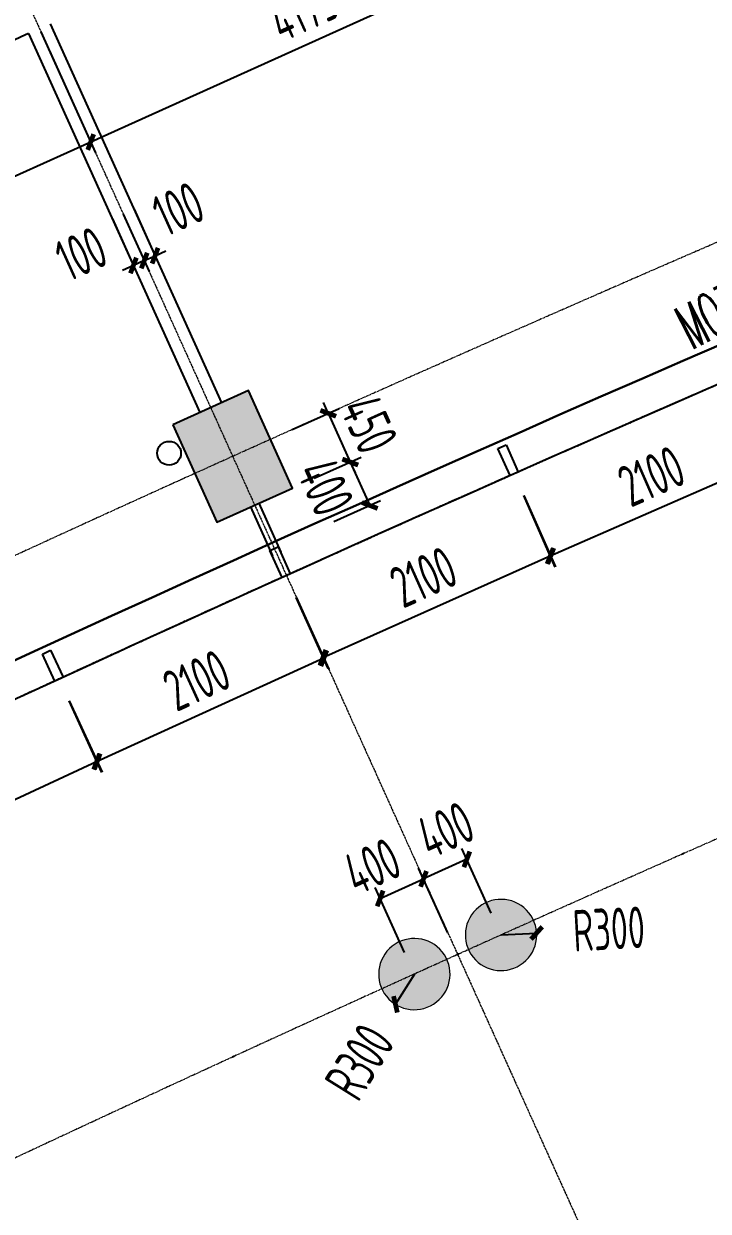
# Model space of a CAD drawing. Header units: millimetres. Extents: x 0 to 12095980, y -6694179 to 0.
# Drawn here: x 11656185 to 11661943, y -6432930 to -6422935 of the extents above; entities that cross this region are included whole.
import ezdxf

# ---------------------------------------------------------------- set-up
doc = ezdxf.new("R2010")
doc.units = ezdxf.units.MM
doc.header["$LTSCALE"] = 10
doc.linetypes.add('A1-RG-AXIS$0$CENTER', pattern=[50.8, 31.75, -6.35, 6.35, -6.35])
doc.linetypes.add('A1-RI-F2$0$HIDDEN2', pattern=[0.1875, 0.125, -0.0625])
for name, color, linetype in [('A1-RD-2F$0$A-DIMS-1：100', 1, 'Continuous'), ('A1-RD-2F$0$A-GLAZ', 140, 'Continuous'), ('A1-RD-2F$0$A-louban', 5, 'Continuous'), ('A1-RG-AXIS$0$A-COLU-HATH', 8, 'Continuous'), ('A1-RG-AXIS$0$A-COLUMN', 7, 'Continuous'), ('A1-RG-AXIS$0$A-DETL-PEN0', 247, 'Continuous'), ('A1-RG-AXIS$0$A2-RG-AXIS-150$0$A-DIMS-100', 1, 'Continuous'), ('A1-RI-F2$0$0P-RW-GR-V', 210, 'Continuous'), ('A1-RI-F2$0$A-DIMS-1：100', 1, 'Continuous'), ('A1-RI-F2$0$A-FUZHUXIAN', 55, 'A1-RI-F2$0$HIDDEN2'), ('A1-RI-F2$0$A-TEXT1', 4, 'Continuous'), ('A1-RI-F2$0$A-WALL', 7, 'Continuous'), ('A1-RI-F2$0$N-SYMB-DOOR', 13, 'Continuous'), ('A1-RI-F2$0$N-SYMB-DOOR1', 13, 'Continuous'), ('A1-RI-F2$0$N-SYMB-DOOR2', 13, 'Continuous')]:
    doc.layers.add(name, color=color, linetype=linetype)
doc.layers.add('A1-RG-AXIS$0$A-GRID', color=1, linetype='A1-RG-AXIS$0$CENTER', lineweight=9)
doc.styles.add('A1-RD-2F$0$XD2008', font='xd-hzs.shx', dxfattribs={"width": 0.7, "bigfont": 'xd-hztxt.shx'})
doc.styles.add('A1-RG-AXIS$0$A2-RG-AXIS-150$0$XD2008', font='romans.shx', dxfattribs={"width": 0.7})
doc.styles.add('A1-RI-F2$0$ECADI', font='gbeitc.shx', dxfattribs={"width": 0.7, "bigfont": 'gbcbig.shx'})
doc.styles.add('A1-RI-F2$0$ECADI-SYM', font='simplex.shx', dxfattribs={"width": 0.7, "bigfont": 'hztxt.shx'})
doc.styles.add('A1-RI-F2$0$XD2008', font='xd-hzs.shx', dxfattribs={"width": 0.7, "bigfont": 'xd-hztxt.shx'})
doc.dimstyles.new('A1-RD-2F$0$XD100$0', dxfattribs={"dimscale": 100, "dimtxt": 3.5, "dimasz": 2, "dimexe": 1, "dimexo": 2, "dimgap": 1, "dimtad": 1, "dimdec": 0, "dimdsep": 46, "dimtxsty": 'A1-RD-2F$0$XD2008', "dimblk": 'A1-RD-2F$0$_ArchTick', "dimblk1": 'A1-RD-2F$0$_ArchTick', "dimblk2": 'A1-RD-2F$0$_ArchTick', "dimsah": 1, "dimcen": 2.5, "dimclrd": 1, "dimclre": 1, "dimclrt": 4, "dimaunit": 1, "dimadec": 0, "dimazin": 0, "dimtfac": 1, "dimtdec": 0, "dimtix": 1, "dimtmove": 2, "dimatfit": 3, "dimfxl": 1, "dimtolj": 1, "dimtzin": 0, "dimarcsym": 0})
doc.dimstyles.new('A1-RG-AXIS$0$A2-RG-AXIS-150$0$XD100', dxfattribs={"dimscale": 100, "dimtxt": 5.5, "dimasz": 1.5, "dimexe": 1, "dimexo": 2, "dimgap": 0.5, "dimtad": 1, "dimdec": 0, "dimdsep": 46, "dimtxsty": 'A1-RG-AXIS$0$A2-RG-AXIS-150$0$XD2008', "dimblk": 'A1-RG-AXIS$0$A2-RG-AXIS-150$0$_ArchTick', "dimcen": 2.5, "dimclrt": 4, "dimaunit": 1, "dimadec": 3, "dimazin": 0, "dimtfac": 1, "dimtdec": 0, "dimtix": 1, "dimtmove": 0, "dimatfit": 3, "dimfxl": 1, "dimtolj": 1, "dimtzin": 0, "dimarcsym": 0})
doc.dimstyles.new('A1-RI-F2$0$XD100', dxfattribs={"dimscale": 100, "dimtxt": 3.5, "dimasz": 1, "dimexe": 1, "dimexo": 2, "dimgap": 1, "dimtad": 1, "dimdec": 0, "dimdsep": 46, "dimtxsty": 'A1-RI-F2$0$XD2008', "dimblk": 'A1-RI-F2$0$_ArchTick', "dimcen": 2.5, "dimclrd": 1, "dimclre": 1, "dimclrt": 4, "dimaunit": 1, "dimadec": 0, "dimazin": 0, "dimtfac": 1, "dimtdec": 0, "dimtix": 1, "dimtmove": 2, "dimatfit": 3, "dimfxl": 1, "dimtolj": 1, "dimtzin": 0, "dimarcsym": 0})
doc.dimstyles.new('A1-RI-F2$0$XD100$0', dxfattribs={"dimscale": 100, "dimtxt": 3.5, "dimasz": 2, "dimexe": 1, "dimexo": 2, "dimgap": 1, "dimtad": 1, "dimdec": 0, "dimdsep": 46, "dimtxsty": 'A1-RI-F2$0$XD2008', "dimblk1": 'A1-RI-F2$0$_ArchTick', "dimblk2": 'A1-RI-F2$0$_ArchTick', "dimsah": 1, "dimcen": 2.5, "dimclrd": 1, "dimclre": 1, "dimclrt": 4, "dimaunit": 1, "dimadec": 0, "dimazin": 0, "dimtfac": 1, "dimtdec": 0, "dimtix": 1, "dimtmove": 2, "dimatfit": 3, "dimfxl": 1, "dimtolj": 1, "dimtzin": 0, "dimarcsym": 0})

# ---------------------------------------------------------------- blocks, each defined once
blk = doc.blocks.new('A1-RI-F2$0$_ArchTick')
at = {"color": 0, "linetype": 'ByBlock', "const_width": 0.4}
blk.add_lwpolyline([(-0.5, -0.5), (0.5, 0.5)], dxfattribs=at)
blk = doc.blocks.new('*D190')
at = {"layer": 'A1-RI-F2$0$A-DIMS-1：100', "color": 1, "linetype": 'ByBlock', "lineweight": -2, "transparency": 16777216}
for p, q in [((11656399.9, -6423158.6), (11656789.5, -6424021.8)), ((11656748.4, -6423930.6), (11654606.5, -6424897.4)), ((11654261.8, -6424133.8), (11654647.6, -6424988.6))]:
    blk.add_line(p, q, dxfattribs=at)
at = {"layer": 'A1-RI-F2$0$A-DIMS-1：100', "color": 1, "linetype": 'ByBlock', "lineweight": -2, "transparency": 16777216, "xscale": 100, "yscale": 100, "zscale": 100}
for p, rotation in [((11656748.4, -6423930.6), 24.29328652529245), ((11654606.5, -6424897.4), 204.2932865252925)]:
    blk.add_blockref('A1-RI-F2$0$_ArchTick', p, dxfattribs=dict(at, rotation=rotation))
at = {"layer": 'A1-RI-F2$0$A-DIMS-1：100', "color": 4, "linetype": 'ByBlock', "transparency": 16777216, "insert": (11655564.3, -6424163.4), "char_height": 350, "attachment_point": 5, "rotation": 24.29329, "style": 'A1-RI-F2$0$XD2008'}
blk.add_mtext('\\A1;2350', dxfattribs=at)
blk = doc.blocks.new('*D90')
at = {"layer": 'A1-RI-F2$0$A-DIMS-1：100', "color": 1, "linetype": 'ByBlock', "lineweight": -2, "transparency": 16777216}
blk.add_line((11660199.8, -6430604.8), (11660499.4, -6430588.1), dxfattribs=at)
at = {"layer": 'A1-RI-F2$0$A-DIMS-1：100', "color": 1, "linetype": 'ByBlock', "lineweight": -2, "transparency": 16777216, "xscale": 100, "yscale": 100, "zscale": 100, "rotation": 3.206619954943217}
blk.add_blockref('A1-RI-F2$0$_ArchTick', (11660499.4, -6430588.1), dxfattribs=at)
at = {"layer": 'A1-RI-F2$0$A-DIMS-1：100', "color": 4, "linetype": 'ByBlock', "transparency": 16777216, "insert": (11661106.7, -6430554), "char_height": 350, "attachment_point": 5, "rotation": 3.20662, "style": 'A1-RI-F2$0$XD2008'}
blk.add_mtext('\\A1;R300', dxfattribs=at)
blk = doc.blocks.new('*D91')
at = {"layer": 'A1-RI-F2$0$A-DIMS-1：100', "color": 1, "linetype": 'ByBlock', "lineweight": -2, "transparency": 16777216}
blk.add_line((11659470.7, -6430934), (11659311.8, -6431188.4), dxfattribs=at)
at = {"layer": 'A1-RI-F2$0$A-DIMS-1：100', "color": 1, "linetype": 'ByBlock', "lineweight": -2, "transparency": 16777216, "xscale": 100, "yscale": 100, "zscale": 100, "rotation": 238.0145820839596}
blk.add_blockref('A1-RI-F2$0$_ArchTick', (11659311.8, -6431188.4), dxfattribs=at)
at = {"layer": 'A1-RI-F2$0$A-DIMS-1：100', "color": 4, "linetype": 'ByBlock', "transparency": 16777216, "insert": (11659009.6, -6431672.3), "char_height": 350, "attachment_point": 5, "rotation": 58.01458, "style": 'A1-RI-F2$0$XD2008'}
blk.add_mtext('\\A1;R300', dxfattribs=at)
blk = doc.blocks.new('*D92')
at = {"layer": 'A1-RI-F2$0$A-DIMS-1：100', "color": 1, "linetype": 'ByBlock', "lineweight": -2, "transparency": 16777216}
for p, q in [((11660117.6, -6430422.5), (11659871.3, -6429876.9)), ((11659912.4, -6429968), (11659547.8, -6430132.6)), ((11659753, -6430587.1), (11659506.7, -6430041.5))]:
    blk.add_line(p, q, dxfattribs=at)
at = {"layer": 'A1-RI-F2$0$A-DIMS-1：100', "color": 1, "linetype": 'ByBlock', "lineweight": -2, "transparency": 16777216, "xscale": 100, "yscale": 100, "zscale": 100}
for p, rotation in [((11659912.4, -6429968), 24.29328656348574), ((11659547.8, -6430132.6), 204.2932865634858)]:
    blk.add_blockref('A1-RI-F2$0$_ArchTick', p, dxfattribs=dict(at, rotation=rotation))
at = {"layer": 'A1-RI-F2$0$A-DIMS-1：100', "color": 4, "linetype": 'ByBlock', "transparency": 16777216, "insert": (11659732.9, -6429720.6), "char_height": 350, "attachment_point": 5, "rotation": 24.29329, "style": 'A1-RI-F2$0$XD2008'}
blk.add_mtext('\\A1;400', dxfattribs=at)
blk = doc.blocks.new('*D93')
at = {"layer": 'A1-RI-F2$0$A-DIMS-1：100', "color": 1, "linetype": 'ByBlock', "lineweight": -2, "transparency": 16777216}
for p, q in [((11659753, -6430587.1), (11659506.7, -6430041.5)), ((11659388.4, -6430751.7), (11659142.1, -6430206)), ((11659183.2, -6430297.2), (11659547.8, -6430132.6))]:
    blk.add_line(p, q, dxfattribs=at)
at = {"layer": 'A1-RI-F2$0$A-DIMS-1：100', "color": 1, "linetype": 'ByBlock', "lineweight": -2, "transparency": 16777216, "xscale": 100, "yscale": 100, "zscale": 100}
for p, rotation in [((11659547.8, -6430132.6), 24.29328656345031), ((11659183.2, -6430297.2), 204.2932865634504)]:
    blk.add_blockref('A1-RI-F2$0$_ArchTick', p, dxfattribs=dict(at, rotation=rotation))
at = {"layer": 'A1-RI-F2$0$A-DIMS-1：100', "color": 4, "linetype": 'ByBlock', "transparency": 16777216, "insert": (11659115.2, -6430026.6), "char_height": 350, "attachment_point": 5, "rotation": 24.29329, "style": 'A1-RI-F2$0$XD2008'}
blk.add_mtext('\\A1;400', dxfattribs=at)
blk = doc.blocks.new('A1-RD-2F$0$_ArchTick')
at = {"color": 0, "linetype": 'ByBlock', "const_width": 0.4}
blk.add_lwpolyline([(-0.5, -0.5), (0.5, 0.5)], dxfattribs=at)
blk = doc.blocks.new('*D665')
at = {"layer": 'A1-RD-2F$0$A-DIMS-1：100', "color": 1, "linetype": 'ByBlock', "lineweight": -2, "transparency": 16777216}
for p, q in [((11662313.3, -6426063.5), (11662576.8, -6426664.3)), ((11662536.6, -6426572.8), (11660613.4, -6427416.1)), ((11660390.1, -6426906.8), (11660653.5, -6427507.6))]:
    blk.add_line(p, q, dxfattribs=at)
at = {"layer": 'A1-RD-2F$0$A-DIMS-1：100', "color": 1, "linetype": 'ByBlock', "lineweight": -2, "transparency": 16777216, "xscale": 100, "yscale": 100, "zscale": 100}
for p, rotation in [((11662536.6, -6426572.8), 23.67625480903238), ((11660613.4, -6427416.1), 203.6762548090324)]:
    blk.add_blockref('A1-RD-2F$0$_ArchTick', p, dxfattribs=dict(at, rotation=rotation))
at = {"layer": 'A1-RD-2F$0$A-DIMS-1：100', "color": 4, "linetype": 'ByBlock', "transparency": 16777216, "insert": (11661464.6, -6426742.6), "char_height": 350, "attachment_point": 5, "rotation": 23.67625, "style": 'A1-RD-2F$0$XD2008'}
blk.add_mtext('\\A1;2100', dxfattribs=at)
blk = doc.blocks.new('*D666')
at = {"layer": 'A1-RD-2F$0$A-DIMS-1：100', "color": 1, "linetype": 'ByBlock', "lineweight": -2, "transparency": 16777216}
for p, q in [((11660391.4, -6426906.2), (11660659.1, -6427505.1)), ((11660618.3, -6427413.8), (11658701.2, -6428270.9)), ((11658474.2, -6427763.3), (11658742, -6428362.2))]:
    blk.add_line(p, q, dxfattribs=at)
at = {"layer": 'A1-RD-2F$0$A-DIMS-1：100', "color": 1, "linetype": 'ByBlock', "lineweight": -2, "transparency": 16777216, "xscale": 100, "yscale": 100, "zscale": 100}
for p, rotation in [((11660618.3, -6427413.8), 24.08761257587259), ((11658701.2, -6428270.9), 204.0876125758726)]:
    blk.add_blockref('A1-RD-2F$0$_ArchTick', p, dxfattribs=dict(at, rotation=rotation))
at = {"layer": 'A1-RD-2F$0$A-DIMS-1：100', "color": 4, "linetype": 'ByBlock', "transparency": 16777216, "insert": (11659547.5, -6427591.3), "char_height": 350, "attachment_point": 5, "rotation": 24.08761, "style": 'A1-RD-2F$0$XD2008'}
blk.add_mtext('\\A1;2100', dxfattribs=at)
blk = doc.blocks.new('*D667')
at = {"layer": 'A1-RD-2F$0$A-DIMS-1：100', "color": 1, "linetype": 'ByBlock', "lineweight": -2, "transparency": 16777216}
for p, q in [((11658475.5, -6427762.7), (11658750.7, -6428366.6)), ((11658709.3, -6428275.6), (11656798.4, -6429146.4)), ((11656564.6, -6428633.5), (11656839.8, -6429237.4))]:
    blk.add_line(p, q, dxfattribs=at)
at = {"layer": 'A1-RD-2F$0$A-DIMS-1：100', "color": 1, "linetype": 'ByBlock', "lineweight": -2, "transparency": 16777216, "xscale": 100, "yscale": 100, "zscale": 100}
for p, rotation in [((11658709.3, -6428275.6), 24.49896839042631), ((11656798.4, -6429146.4), 204.4989683904263)]:
    blk.add_blockref('A1-RD-2F$0$_ArchTick', p, dxfattribs=dict(at, rotation=rotation))
at = {"layer": 'A1-RD-2F$0$A-DIMS-1：100', "color": 4, "linetype": 'ByBlock', "transparency": 16777216, "insert": (11657639.8, -6428460.8), "char_height": 350, "attachment_point": 5, "rotation": 24.49897, "style": 'A1-RD-2F$0$XD2008'}
blk.add_mtext('\\A1;2100', dxfattribs=at)
blk = doc.blocks.new('*D668')
at = {"layer": 'A1-RD-2F$0$A-DIMS-1：100', "color": 1, "linetype": 'ByBlock', "lineweight": -2, "transparency": 16777216}
for p, q in [((11656565.9, -6428632.9), (11656845.5, -6429234.8)), ((11656803.3, -6429144.1), (11654898.7, -6430028.6)), ((11654661.3, -6429517.4), (11654940.8, -6430119.3))]:
    blk.add_line(p, q, dxfattribs=at)
at = {"layer": 'A1-RD-2F$0$A-DIMS-1：100', "color": 1, "linetype": 'ByBlock', "lineweight": -2, "transparency": 16777216, "xscale": 100, "yscale": 100, "zscale": 100}
for p, rotation in [((11656803.3, -6429144.1), 24.91031791792826), ((11654898.7, -6430028.6), 204.9103179179283)]:
    blk.add_blockref('A1-RD-2F$0$_ArchTick', p, dxfattribs=dict(at, rotation=rotation))
at = {"layer": 'A1-RD-2F$0$A-DIMS-1：100', "color": 4, "linetype": 'ByBlock', "transparency": 16777216, "insert": (11655735.2, -6429337), "char_height": 350, "attachment_point": 5, "rotation": 24.91032, "style": 'A1-RD-2F$0$XD2008'}
blk.add_mtext('\\A1;2100', dxfattribs=at)
blk = doc.blocks.new('A1-RD-2F$0$chuangkuang')
at = {"linetype": 'ByBlock'}
for p, q in [((11593433.2, -6456040.2), (11593630.5, -6455886.8)), ((11593630.5, -6455886.8), (11593676.6, -6455946)), ((11593676.6, -6455946), (11593479.2, -6456099.4)), ((11593479.2, -6456099.4), (11593433.2, -6456040.2))]:
    blk.add_line(p, q, dxfattribs=at)
blk = doc.blocks.new('*D421')
at = {"layer": 'A1-RI-F2$0$A-DIMS-1：100', "color": 1, "linetype": 'ByBlock', "lineweight": -2, "transparency": 16777216}
for p, q in [((11660135.2, -6421285.2), (11660595.1, -6422304.1)), ((11660553.9, -6422212.9), (11656748.4, -6423930.6)), ((11656329.6, -6423002.9), (11656789.5, -6424021.8))]:
    blk.add_line(p, q, dxfattribs=at)
at = {"layer": 'A1-RI-F2$0$A-DIMS-1：100', "color": 1, "linetype": 'ByBlock', "lineweight": -2, "transparency": 16777216, "xscale": 100, "yscale": 100, "zscale": 100}
for p, rotation in [((11660553.9, -6422212.9), 24.29328656345336), ((11656748.4, -6423930.6), 204.2932865634533)]:
    blk.add_blockref('A1-RI-F2$0$_ArchTick', p, dxfattribs=dict(at, rotation=rotation))
at = {"layer": 'A1-RI-F2$0$A-DIMS-1：100', "color": 4, "linetype": 'ByBlock', "transparency": 16777216, "insert": (11658538, -6422821.1), "char_height": 350, "attachment_point": 5, "rotation": 24.29329, "style": 'A1-RI-F2$0$XD2008'}
blk.add_mtext('\\A1;4175', dxfattribs=at)
blk = doc.blocks.new('*D425')
at = {"layer": 'A1-RI-F2$0$A-DIMS-1：100', "color": 1, "linetype": 'ByBlock', "lineweight": -2, "transparency": 16777216}
for p, q in [((11657113.1, -6424495.5), (11657331.2, -6424978.6)), ((11657021.9, -6424536.6), (11657240, -6425019.8)), ((11657198.9, -6424928.6), (11657107.7, -6424969.8)), ((11657198.9, -6424928.6), (11657290, -6424887.5)), ((11657290, -6424887.5), (11657381.2, -6424846.3))]:
    blk.add_line(p, q, dxfattribs=at)
at = {"layer": 'A1-RI-F2$0$A-DIMS-1：100', "color": 1, "linetype": 'ByBlock', "lineweight": -2, "transparency": 16777216, "xscale": 100, "yscale": 100, "zscale": 100}
for p, rotation in [((11657290, -6424887.5), 204.293286563626), ((11657198.9, -6424928.6), 24.29328656362594)]:
    blk.add_blockref('A1-RI-F2$0$_ArchTick', p, dxfattribs=dict(at, rotation=rotation))
at = {"layer": 'A1-RI-F2$0$A-DIMS-1：100', "color": 4, "linetype": 'ByBlock', "transparency": 16777216, "insert": (11657485.2, -6424493.5), "char_height": 350, "attachment_point": 5, "rotation": 24.29329, "style": 'A1-RI-F2$0$XD2008'}
blk.add_mtext('\\A1;100', dxfattribs=at)
blk = doc.blocks.new('*D426')
at = {"layer": 'A1-RI-F2$0$A-DIMS-1：100', "color": 1, "linetype": 'ByBlock', "lineweight": -2, "transparency": 16777216}
for p, q in [((11656930.8, -6424577.8), (11657148.9, -6425060.9)), ((11657021.9, -6424536.6), (11657240, -6425019.8)), ((11657198.9, -6424928.6), (11657107.7, -6424969.8)), ((11657198.9, -6424928.6), (11657290, -6424887.5)), ((11657107.7, -6424969.8), (11657016.6, -6425010.9))]:
    blk.add_line(p, q, dxfattribs=at)
at = {"layer": 'A1-RI-F2$0$A-DIMS-1：100', "color": 1, "linetype": 'ByBlock', "lineweight": -2, "transparency": 16777216, "xscale": 100, "yscale": 100, "zscale": 100}
for p, rotation in [((11657107.7, -6424969.8), 24.29328656415272), ((11657198.9, -6424928.6), 204.2932865641527)]:
    blk.add_blockref('A1-RI-F2$0$_ArchTick', p, dxfattribs=dict(at, rotation=rotation))
at = {"layer": 'A1-RI-F2$0$A-DIMS-1：100', "color": 4, "linetype": 'ByBlock', "transparency": 16777216, "insert": (11656668.5, -6424871.5), "char_height": 350, "attachment_point": 5, "rotation": 24.29329, "style": 'A1-RI-F2$0$XD2008'}
blk.add_mtext('\\A1;100', dxfattribs=at)
blk = doc.blocks.new('*D441')
at = {"layer": 'A1-RI-F2$0$A-DIMS-1：100', "color": 1, "linetype": 'ByBlock', "lineweight": -2, "transparency": 16777216}
for p, q in [((11658746.3, -6426213.9), (11658705.2, -6426122.8)), ((11658444, -6426350.4), (11658837.5, -6426172.8)), ((11658746.3, -6426213.9), (11658931.4, -6426623.9)), ((11658629.1, -6426760.3), (11659022.5, -6426582.8)), ((11658931.4, -6426623.9), (11658972.5, -6426715))]:
    blk.add_line(p, q, dxfattribs=at)
at = {"layer": 'A1-RI-F2$0$A-DIMS-1：100', "color": 1, "linetype": 'ByBlock', "lineweight": -2, "transparency": 16777216, "xscale": 100, "yscale": 100, "zscale": 100}
for p, rotation in [((11658746.3, -6426213.9), 294.293286563015), ((11658931.4, -6426623.9), 114.293286563015)]:
    blk.add_blockref('A1-RI-F2$0$_ArchTick', p, dxfattribs=dict(at, rotation=rotation))
at = {"layer": 'A1-RI-F2$0$A-DIMS-1：100', "color": 4, "linetype": 'ByBlock', "transparency": 16777216, "insert": (11659089.5, -6426305.8), "char_height": 350, "attachment_point": 5, "rotation": 294.29329, "style": 'A1-RI-F2$0$XD2008'}
blk.add_mtext('\\A1;450', dxfattribs=at)
blk = doc.blocks.new('*D442')
at = {"layer": 'A1-RI-F2$0$A-DIMS-1：100', "color": 1, "linetype": 'ByBlock', "lineweight": -2, "transparency": 16777216}
for p, q in [((11658629.4, -6426761), (11659023.1, -6426583.8)), ((11658931.9, -6426624.8), (11659096.1, -6426989.7)), ((11658793.6, -6427125.9), (11659187.3, -6426948.7))]:
    blk.add_line(p, q, dxfattribs=at)
at = {"layer": 'A1-RI-F2$0$A-DIMS-1：100', "color": 1, "linetype": 'ByBlock', "lineweight": -2, "transparency": 16777216, "xscale": 100, "yscale": 100, "zscale": 100}
for p, rotation in [((11658931.9, -6426624.8), 114.2291365454062), ((11659096.1, -6426989.7), 294.2291365454062)]:
    blk.add_blockref('A1-RI-F2$0$_ArchTick', p, dxfattribs=dict(at, rotation=rotation))
at = {"layer": 'A1-RI-F2$0$A-DIMS-1：100', "color": 4, "linetype": 'ByBlock', "transparency": 16777216, "insert": (11658722.9, -6426834.3), "char_height": 350, "attachment_point": 5, "rotation": 294.22914, "style": 'A1-RI-F2$0$XD2008'}
blk.add_mtext('\\A1;400', dxfattribs=at)
blk = doc.blocks.new('A1-RG-AXIS$0$A2-RG-AXIS-150$0$_ArchTick')
at = {"color": 0, "linetype": 'ByBlock', "const_width": 0.4}
blk.add_lwpolyline([(-0.5, -0.5), (0.5, 0.5)], dxfattribs=at)
blk = doc.blocks.new('*D722')
at = {"layer": 'A1-RG-AXIS$0$A2-RG-AXIS-150$0$A-DIMS-100', "color": 0, "lineweight": -2, "ltscale": 3, "transparency": 16777216}
for p, q in [((11670910, -6387267.3), (11670915.9, -6387284)), ((11580897.2, -6435951), (11580908, -6435965))]:
    blk.add_line(p, q, dxfattribs=at)
blk.add_arc((11778731.9, -6694178.6), 325182.4, 109.357031, 127.456634, dxfattribs=at)
at = {"layer": 'A1-RG-AXIS$0$A2-RG-AXIS-150$0$A-DIMS-100', "color": 0, "lineweight": -2, "ltscale": 3, "transparency": 16777216, "xscale": 150, "yscale": 150, "zscale": 150}
for p, rotation in [((11670949, -6387378.3), 19.35703132825471), ((11580968.8, -6436044.4), 217.4566338573137)]:
    blk.add_blockref('A1-RG-AXIS$0$A2-RG-AXIS-150$0$_ArchTick', p, dxfattribs=dict(at, rotation=rotation))
at = {"layer": 'A1-RG-AXIS$0$A2-RG-AXIS-150$0$A-DIMS-100', "color": 4, "ltscale": 3, "transparency": 16777216, "insert": (11623903.2, -6407910.6), "char_height": 375, "attachment_point": 5, "rotation": 28.40683, "style": 'A1-RG-AXIS$0$A2-RG-AXIS-150$0$XD2008'}
blk.add_mtext('\\A1;18°5\'59"', dxfattribs=at)
blk = doc.blocks.new('A1-RG-AXIS$0$Round Column1 - 600 mm Diameter-1418243-一层平面 校行政中心 FIRST FLOOR PLAN')
at = {"layer": 'A1-RG-AXIS$0$A-COLUMN', "lineweight": 9}
for start, end in [(90, 180), (0, 90), (180, 0)]:
    blk.add_arc((0, 0), 300, start, end, dxfattribs=at)
blk = doc.blocks.new('A1-RG-AXIS$0$colu')
at = {"layer": 'A1-RG-AXIS$0$A-COLU-HATH', "linetype": 'ByBlock'}
h = blk.add_hatch(color=256, dxfattribs=at)
h.paths.add_polyline_path([(11591264.2, -6433838.8), (11591158.5, -6433556.8), (11590222.1, -6433907.7), (11590399.9, -6434382.1)])
h.paths.add_polyline_path([(11582705.6, -6437301.3), (11582516, -6436795.2), (11581579.6, -6437146.1), (11581701, -6437474.4)])
h.paths.add_polyline_path([(11590471.6, -6449023.6), (11591079.8, -6449817.4), (11591635.4, -6449391.7), (11591027.3, -6448597.9)])
h.paths.add_polyline_path([(11597647.1, -6443800.1), (11598173.7, -6444529.9), (11598741.4, -6444120.4), (11598214.8, -6443390.5)])
h.paths.add_polyline_path([(11585545.5, -6442593.7), (11586153.7, -6443387.5), (11586709.3, -6442961.8), (11586101.2, -6442168)])
h.paths.add_polyline_path([(11592849.2, -6437150.3), (11593375.8, -6437880.2), (11593943.4, -6437470.6), (11593416.8, -6436740.7)])
h.paths.add_polyline_path([(11606394.6, -6455923.8), (11606921.2, -6456653.6), (11607488.9, -6456244), (11606962.3, -6455514.2)])
h.paths.add_polyline_path([(11601625.9, -6449314.5), (11602152.5, -6450044.4), (11602720.2, -6449634.8), (11602193.6, -6448905)])
edge = h.paths.add_edge_path()
edge.add_arc((11595249.5, -6454684.4), 425, 0, 360)
edge = h.paths.add_edge_path()
edge.add_arc((11600175.9, -6461114.9), 425, 0, 360)
h.paths.add_polyline_path([(11613306.9, -6451073.5), (11613812.4, -6451818.2), (11614391.5, -6451425.1), (11613886.1, -6450680.4)])
h.paths.add_polyline_path([(11620355.7, -6446423.7), (11620839.5, -6447182.6), (11621429.7, -6446806.3), (11620945.9, -6446047.4)])
h.paths.add_polyline_path([(11615974.2, -6439551.7), (11616458.1, -6440310.5), (11617048.3, -6439934.2), (11616564.5, -6439175.3)])
h.paths.add_polyline_path([(11608730, -6444330.1), (11609235.4, -6445074.8), (11609814.6, -6444681.6), (11609309.2, -6443937)])
h.paths.add_polyline_path([(11600306.1, -6431918.8), (11600811.6, -6432663.5), (11601390.7, -6432270.4), (11600885.3, -6431525.7)])
h.paths.add_polyline_path([(11607910.2, -6426903.7), (11608394.1, -6427662.5), (11608984.3, -6427286.2), (11608500.5, -6426527.3)])
h.paths.add_polyline_path([(11630302.3, -6423284.6), (11630692.9, -6423982.7), (11631129.2, -6423738.6), (11630738.6, -6423040.4)])
h.paths.add_polyline_path([(11626248.1, -6416039.2), (11626638.7, -6416737.4), (11627075.1, -6416493.2), (11626684.4, -6415795.1)])
h.paths.add_polyline_path([(11627535, -6441978.3), (11627996.9, -6442750.7), (11628597.7, -6442391.5), (11628135.8, -6441619.1)])
h.paths.add_polyline_path([(11634839, -6437740.8), (11635278.5, -6438526.2), (11635889.4, -6438184.4), (11635449.9, -6437399)])
h.paths.add_polyline_path([(11615655.2, -6422108.9), (11616117.1, -6422881.3), (11616717.9, -6422522.1), (11616256, -6421749.7)])
h.paths.add_polyline_path([(11619863.2, -6429146.9), (11620325, -6429919.3), (11620925.8, -6429560.1), (11620464, -6428787.6)])
h.paths.add_polyline_path([(11630859.3, -6430628.5), (11631298.8, -6431413.9), (11631909.7, -6431072.1), (11631470.2, -6430286.7)])
h.paths.add_polyline_path([(11627538.8, -6424694.4), (11627978.3, -6425479.8), (11628589.1, -6425138), (11628149.7, -6424352.6)])
h.paths.add_polyline_path([(11623352.7, -6434983.2), (11623814.5, -6435755.7), (11624415.3, -6435396.5), (11623953.5, -6434624)])
h.paths.add_polyline_path([(11623534.7, -6417538.5), (11623974.1, -6418323.9), (11624585, -6417982.1), (11624145.5, -6417196.7)])
h.paths.add_polyline_path([(11635339.1, -6420464.1), (11635755.9, -6421261.8), (11636376.3, -6420937.7), (11635959.6, -6420140)])
h.paths.add_polyline_path([(11645506.5, -6407137.9), (11645842, -6407864.2), (11645388.1, -6408073.9), (11645052.6, -6407347.6)])
h.paths.add_polyline_path([(11648218.5, -6414201.1), (11648554, -6414927.4), (11649007.9, -6414717.7), (11648672.4, -6413991.5)])
h.paths.add_polyline_path([(11649797, -6429903.6), (11650190.6, -6430712.9), (11650820.1, -6430406.7), (11650426.4, -6429597.4)])
h.paths.add_polyline_path([(11632162.7, -6412872.3), (11631542.2, -6413196.4), (11632283.1, -6414614.6), (11632903.5, -6414290.4)])
h.paths.add_polyline_path([(11648552.6, -6404922.5), (11647914.6, -6405210.5), (11648572.8, -6406668.9), (11649210.9, -6406380.9)])
h.paths.add_polyline_path([(11638487.9, -6426491.2), (11638904.6, -6427288.9), (11639525, -6426964.7), (11639108.3, -6426167.1)])
h.paths.add_polyline_path([(11646232.1, -6422574.6), (11646625.7, -6423383.9), (11647255.2, -6423077.7), (11646861.6, -6422268.4)])
h.paths.add_polyline_path([(11643257.7, -6416459.6), (11643651.4, -6417268.9), (11644280.8, -6416962.8), (11643887.2, -6416153.4)])
edge = h.paths.add_edge_path()
edge.add_arc((11640554, -6410100.5), 425, 0, 360)
h.paths.add_polyline_path([(11642261.7, -6433714.8), (11642678.5, -6434512.5), (11643298.9, -6434188.4), (11642882.2, -6433390.7)])
h.paths.add_polyline_path([(11657438.5, -6426310.3), (11657808.8, -6427130.6), (11658446.8, -6426842.6), (11658076.5, -6426022.3)])
h.paths.add_polyline_path([(11654085.6, -6418882), (11654455.8, -6419702.3), (11655093.8, -6419414.3), (11654723.6, -6418594)])
h.paths.add_polyline_path([(11659423.4, -6409140.7), (11659769.9, -6409971.3), (11660416, -6409701.8), (11660069.4, -6408871.2)])
h.paths.add_polyline_path([(11651288, -6412684.1), (11651658.2, -6413504.4), (11652296.3, -6413216.4), (11651926, -6412396.1)])
h.paths.add_polyline_path([(11672567.5, -6404094.9), (11672841.4, -6404846.5), (11673311.2, -6404675.2), (11673037.2, -6403923.6)])
h.paths.add_polyline_path([(11669749.3, -6396288.4), (11670092.2, -6397229.1), (11670561.8, -6397057.7), (11670219.1, -6396117.2)])
h.paths.add_polyline_path([(11678236.4, -6409177.5), (11678567.9, -6410121), (11679228.3, -6409889), (11678896.8, -6408945.5)])
h.paths.add_polyline_path([(11675949.4, -6402667.6), (11676280.8, -6403611.1), (11676941.3, -6403379), (11676609.8, -6402435.6)])
h.paths.add_polyline_path([(11662041.8, -6415416.4), (11662388.4, -6416247), (11663034.4, -6415977.4), (11662687.8, -6415146.8)])
h.paths.add_polyline_path([(11670094.3, -6412180.7), (11670416.9, -6413020.9), (11671070.4, -6412770), (11670747.8, -6411929.8)])
h.paths.add_polyline_path([(11656265.8, -6401573.1), (11656650.9, -6402495.9), (11657296.9, -6402226.4), (11656911.8, -6401303.5)])
h.paths.add_polyline_path([(11664718.2, -6398177.2), (11665076.6, -6399110.8), (11665730.1, -6398859.9), (11665371.7, -6397926.3)])
h.paths.add_polyline_path([(11667657.1, -6405832.5), (11667979.7, -6406672.7), (11668633.2, -6406421.8), (11668310.6, -6405581.6)])
h.paths.add_polyline_path([(11673264.6, -6395025.5), (11673596.1, -6395968.9), (11674256.5, -6395736.9), (11673925, -6394793.5)])
edge = h.paths.add_edge_path()
edge.add_arc((11681417.1, -6417175.4), 425, 0, 360)
h.paths.add_polyline_path([(11673015.3, -6419789.2), (11673337.9, -6420629.5), (11673991.4, -6420378.6), (11673668.8, -6419538.4)])
h.paths.add_polyline_path([(11665180.1, -6422937.9), (11665526.7, -6423768.5), (11666172.7, -6423499), (11665826.1, -6422668.4)])
for points in [[(11660434.5, -6430417.9, 0.414214), (11660012.9, -6430370.2, 0.414214), (11659965.2, -6430791.7, 1)], [(11659705.3, -6430747, 0.414214), (11659283.8, -6430699.3, 0.414214), (11659236, -6431120.9, 1)]]:
    blk.add_hatch(color=256, dxfattribs=at).paths.add_polyline_path(points)
at = {"layer": 'A1-RG-AXIS$0$A-COLUMN'}
blk.add_lwpolyline([(11657438.5, -6426310.3), (11657808.8, -6427130.6), (11658446.8, -6426842.6), (11658076.5, -6426022.3)], close=True, dxfattribs=at)
at = {"layer": 'A1-RG-AXIS$0$A-COLUMN', "rotation": 38.5387103980395}
for p in [(11660199.8, -6430604.8), (11659470.7, -6430934)]:
    blk.add_blockref('A1-RG-AXIS$0$Round Column1 - 600 mm Diameter-1418243-一层平面 校行政中心 FIRST FLOOR PLAN', p, dxfattribs=at)
blk = doc.blocks.new('A1-RI-F2$0$mc')
at = {"layer": 'A1-RI-F2$0$N-SYMB-DOOR', "style": 'A1-RI-F2$0$ECADI-SYM', "width": 0.7}
for tag, p in [('门窗主编号1', (55.7, -311.3)), ('门窗主编号2', (667.6, -311.3))]:
    blk.add_attdef(tag, p, '', height=180, dxfattribs=at)
at = {"layer": 'A1-RI-F2$0$N-SYMB-DOOR', "style": 'A1-RI-F2$0$ECADI-SYM', "width": 0.7, "flags": 1}
for tag, p in [('洞口尺寸(宽X高)', (55.6, -717.2)), ('备注', (57.1, -921.2))]:
    blk.add_attdef(tag, p, '', height=180, dxfattribs=at)
at = {"layer": 'A1-RI-F2$0$N-SYMB-DOOR1', "style": 'A1-RI-F2$0$ECADI-SYM', "width": 0.7}
blk.add_attdef('门窗辅编号1', (55.7, -516.1), '', height=180, dxfattribs=at)
at = {"layer": 'A1-RI-F2$0$N-SYMB-DOOR2', "style": 'A1-RI-F2$0$ECADI-SYM', "width": 0.7}
blk.add_attdef('门窗辅编号2', (311.5, -516.1), '', height=180, dxfattribs=at)
blk = doc.blocks.new('A1-RD-2F')
at = {"layer": 'A1-RD-2F$0$A-GLAZ', "ltscale": 0.25}
for radius, start, end in [(292800, 108.984813, 127.828852), (292500, 108.926088, 127.887577), (292500, 108.926088, 127.887577)]:
    blk.add_arc((11778729.3, -6694180.2), radius, start, end, dxfattribs=at)
at = {"layer": 'A1-RD-2F$0$A-louban'}
blk.add_lwpolyline([(11599153.7, -6462913.2, -0.082408), (11683476.3, -6417307.1), (11680002.4, -6407186.8, 0.001342)], format="xyb", dxfattribs=at)
at = {"linetype": 'ByBlock'}
for p, rotation in [((2593658.9, -16116146), 76.01393909662195), ((2659624.8, -16180080), 76.41404346575898), ((2729891.6, -16247059), 76.83665205464452)]:
    blk.add_blockref('A1-RD-2F$0$chuangkuang', p, dxfattribs=dict(at, rotation=rotation))
at = {"layer": 'A1-RD-2F$0$A-DIMS-1：100', "color": 3, "linetype": 'ByBlock'}
for p1, p2, distance, picture, middle in [((11662233, -6425880.3), (11660309.7, -6426723.6), 756.1, '*D665', (11661464.6, -6426742.6)), ((11660309.7, -6426723.6), (11658392.6, -6427580.7), 756.1, '*D666', (11659547.5, -6427591.3)), ((11658392.6, -6427580.7), (11656481.7, -6428451.5), 763.7, '*D667', (11657639.8, -6428460.8)), ((11656481.7, -6428451.5), (11654577, -6429336), 763.7, '*D668', (11655735.2, -6429337))]:
    dim = blk.add_aligned_dim(p1=p1, p2=p2, distance=distance, dimstyle='A1-RD-2F$0$XD100$0', override={"dimasz": 1}, dxfattribs=at)
    dim.commit()
    dim.dimension.update_dxf_attribs({"geometry": picture, "text_midpoint": middle})
blk = doc.blocks.new('A1-RG-AXIS')
at = {"layer": 'A1-RG-AXIS$0$A-DETL-PEN0', "linetype": 'A1-RG-AXIS$0$CENTER'}
for radius, start, end in [(288999.9, 113.879998, 113.883963), (289000, 114.291147, 114.295112), (288999.9, 114.702659, 114.706624)]:
    blk.add_arc((11778731.2, -6694179.1), radius, start, end, dxfattribs=at)
at = {"layer": 'A1-RG-AXIS$0$A-GRID', "linetype": 'A1-RG-AXIS$0$CENTER', "ltscale": 0.05}
blk.add_lwpolyline([(11682866.1, -6392336.6, 0.10373), (11569674.9, -6456283.6, 0.10373)], format="xyb", dxfattribs=at)
blk.add_lwpolyline([(11644736.5, -6397318.9), (11661852.7, -6435239)], dxfattribs=at)
at = {"layer": 'A1-RG-AXIS$0$A-GRID', "ltscale": 0.05}
for points in [[(11690526.8, -6414141.5, 0.104527), (11584753.6, -6473784.9)], [(11691982.8, -6418505.6, 0.104638), (11587756.3, -6477270.1)]]:
    blk.add_lwpolyline(points, format="xyb", dxfattribs=at)
at = {"layer": 'A1-RG-AXIS$0$A-GRID', "linetype": 'A1-RG-AXIS$0$CENTER', "ltscale": 0.05}
blk.add_arc((11778731.9, -6694178.6), 308600, 107.574373, 131.323037, dxfattribs=at)
at = {"layer": 'A1-RG-AXIS$0$A-GRID', "ltscale": 0.05}
blk.add_arc((11778731.9, -6694178.6), 301700, 107.53359, 131.336201, dxfattribs=at)
at = {"layer": 'A1-RG-AXIS$0$A-COLU-HATH', "linetype": 'ByBlock'}
blk.add_blockref('A1-RG-AXIS$0$colu', (0, 0), dxfattribs=at)
at = {"layer": 'A1-RG-AXIS$0$A2-RG-AXIS-150$0$A-DIMS-100', "ltscale": 3}
dim = blk.add_angular_dim_3p(base=(11639299.9, -6400406.2), center=(11778731.9, -6694178.6), p1=(11670976.3, -6387456), p2=(11581018.9, -6436109.7), dimstyle='A1-RG-AXIS$0$A2-RG-AXIS-150$0$XD100', override={"dimtxt": 3.75, "dimadec": 4}, dxfattribs=at)
dim.commit()
dim.dimension.update_dxf_attribs({"geometry": '*D722', "text_midpoint": (11623903.2, -6407910.6)})
blk = doc.blocks.new('A1-RI-F2')
at = {"layer": 'A1-RI-F2$0$0P-RW-GR-V'}
blk.add_circle((11657407.6, -6426550.3), 100, dxfattribs=at)
at = {"layer": 'A1-RI-F2$0$A-FUZHUXIAN', "ltscale": 15}
blk.add_lwpolyline([(11697385.2, -6408952.1, 0.0115), (11684356.2, -6412994.1), (11685659.5, -6416881.5, 0.084561), (11599102.5, -6463333.2), (11592167, -6454412), (11594287.7, -6452776.4, 0), (11592699.6, -6450703.6, 0.01703), (11576443.9, -6463978.8), (11589775.5, -6479462.1, -0.111917), (11700888.4, -6418975.6, -0.111917)], format="xyb", dxfattribs=at)
at = {"layer": 'A1-RI-F2$0$A-WALL'}
for p, q in [((11656226.5, -6423017.4), (11657666.4, -6426207.5)), ((11656408.8, -6422935.1), (11657848.7, -6426125.2))]:
    blk.add_line(p, q, dxfattribs=at)
at = {"layer": 'A1-RI-F2$0$A-WALL', "linetype": 'ByBlock'}
for p, q in [((11658093.6, -6427002), (11658278.8, -6427412.2)), ((11658162, -6426971.2), (11658347.1, -6427381.4))]:
    blk.add_line(p, q, dxfattribs=at)
blk.add_arc((11778731.9, -6694178.6), 297550, 114.312542, 114.745802, dxfattribs=at)
at = {"color": 3, "linetype": 'ByBlock'}
blk.add_blockref('A1-RD-2F', (0, 0), dxfattribs=at)
at = {"linetype": 'ByBlock'}
blk.add_blockref('A1-RG-AXIS', (0, 0), dxfattribs=at)
at = {"layer": 'A1-RI-F2$0$N-SYMB-DOOR'}
ref = blk.add_blockref('A1-RI-F2$0$mc', (11661520.6, -6425304.8), dxfattribs=dict(at, xscale=1.499999999156396, yscale=1.499999999156396, rotation=27.15055400611745))
ref.add_attrib('门窗主编号1', 'MQ7', (11661808, -6425682.2), dxfattribs={"height": 375, "rotation": 27.15055, "style": 'A1-RI-F2$0$ECADI-SYM', "width": 0.5})
at = {"layer": 'A1-RI-F2$0$A-TEXT1', "style": 'A1-RI-F2$0$ECADI', "width": 0.7}
for tag, p in [('（-0.050）', (11749732.1, -6422418.7)), ('（结构标高）', (11757640.8, -6422418.7))]:
    blk.add_attdef(tag, p, '', height=375, dxfattribs=at)
at = {"layer": 'A1-RI-F2$0$A-DIMS-1：100', "color": 3, "linetype": 'ByBlock'}
for p1, p2, distance, picture, middle in [((11660052.9, -6421102.9), (11656247.4, -6422820.6), 1217.8, '*D421', (11658538, -6422821.1)), ((11658261.8, -6426432.7), (11658446.8, -6426842.6), 531.7, '*D441', (11659089.5, -6426305.8))]:
    dim = blk.add_aligned_dim(p1=p1, p2=p2, distance=distance, dimstyle='A1-RI-F2$0$XD100$0', override={"dimasz": 1}, dxfattribs=at)
    dim.commit()
    dim.dimension.update_dxf_attribs({"geometry": picture, "text_midpoint": middle})
dim = blk.add_linear_dim(base=(11654606.5, -6424897.4), p1=(11656317.6, -6422976.3), p2=(11654179.5, -6423951.5), angle=24.29329, dimstyle='A1-RI-F2$0$XD100$0', override={"dimasz": 1}, dxfattribs=at)
dim.commit()
dim.dimension.update_dxf_attribs({"geometry": '*D190', "text_midpoint": (11655564.3, -6424163.4)})
for base, p1, p2, angle, picture, middle in [((11657290, -6424887.5), (11656939.6, -6424354.3), (11657030.8, -6424313.2), 24.29329, '*D425', (11657485.2, -6424493.5)), ((11657107.7, -6424969.8), (11656939.6, -6424354.3), (11656848.5, -6424395.5), 204.29329, '*D426', (11656668.5, -6424871.5)), ((11659096.1, -6426989.7), (11658447, -6426843.1), (11658611.2, -6427208), 294.22914, '*D442', (11658722.9, -6426834.3)), ((11659547.8, -6430132.6), (11660199.8, -6430604.8), (11659835.3, -6430769.4), 204.29329, '*D92', (11659732.9, -6429720.6)), ((11659547.8, -6430132.6), (11659470.7, -6430934), (11659835.3, -6430769.4), 24.29329, '*D93', (11659115.2, -6430026.6))]:
    dim = blk.add_linear_dim(base=base, p1=p1, p2=p2, angle=angle, dimstyle='A1-RI-F2$0$XD100$0', override={"dimasz": 1}, dxfattribs=at)
    dim.commit()
    dim.dimension.update_dxf_attribs({"geometry": picture, "text_midpoint": middle, "dimtype": 129})
for center, mpoint, picture, middle in [((11660199.8, -6430604.8), (11660499.4, -6430588.1), '*D90', (11661106.7, -6430554)), ((11659470.7, -6430934), (11659311.8, -6431188.4), '*D91', (11659009.6, -6431672.3))]:
    dim = blk.add_radius_dim(center=center, mpoint=mpoint, dimstyle='A1-RI-F2$0$XD100', override={"dimblk1": 'A1-RI-F2$0$_ArchTick', "dimblk2": 'A1-RI-F2$0$_ArchTick', "dimsah": 1}, dxfattribs=at)
    dim.commit()
    dim.dimension.update_dxf_attribs({"geometry": picture, "text_midpoint": middle, "dimtype": 132})

msp = doc.modelspace()

# ---------------------------------------------------------------- block references
msp.add_blockref('A1-RI-F2', (0, 0))

doc.saveas('drawing.dxf')
